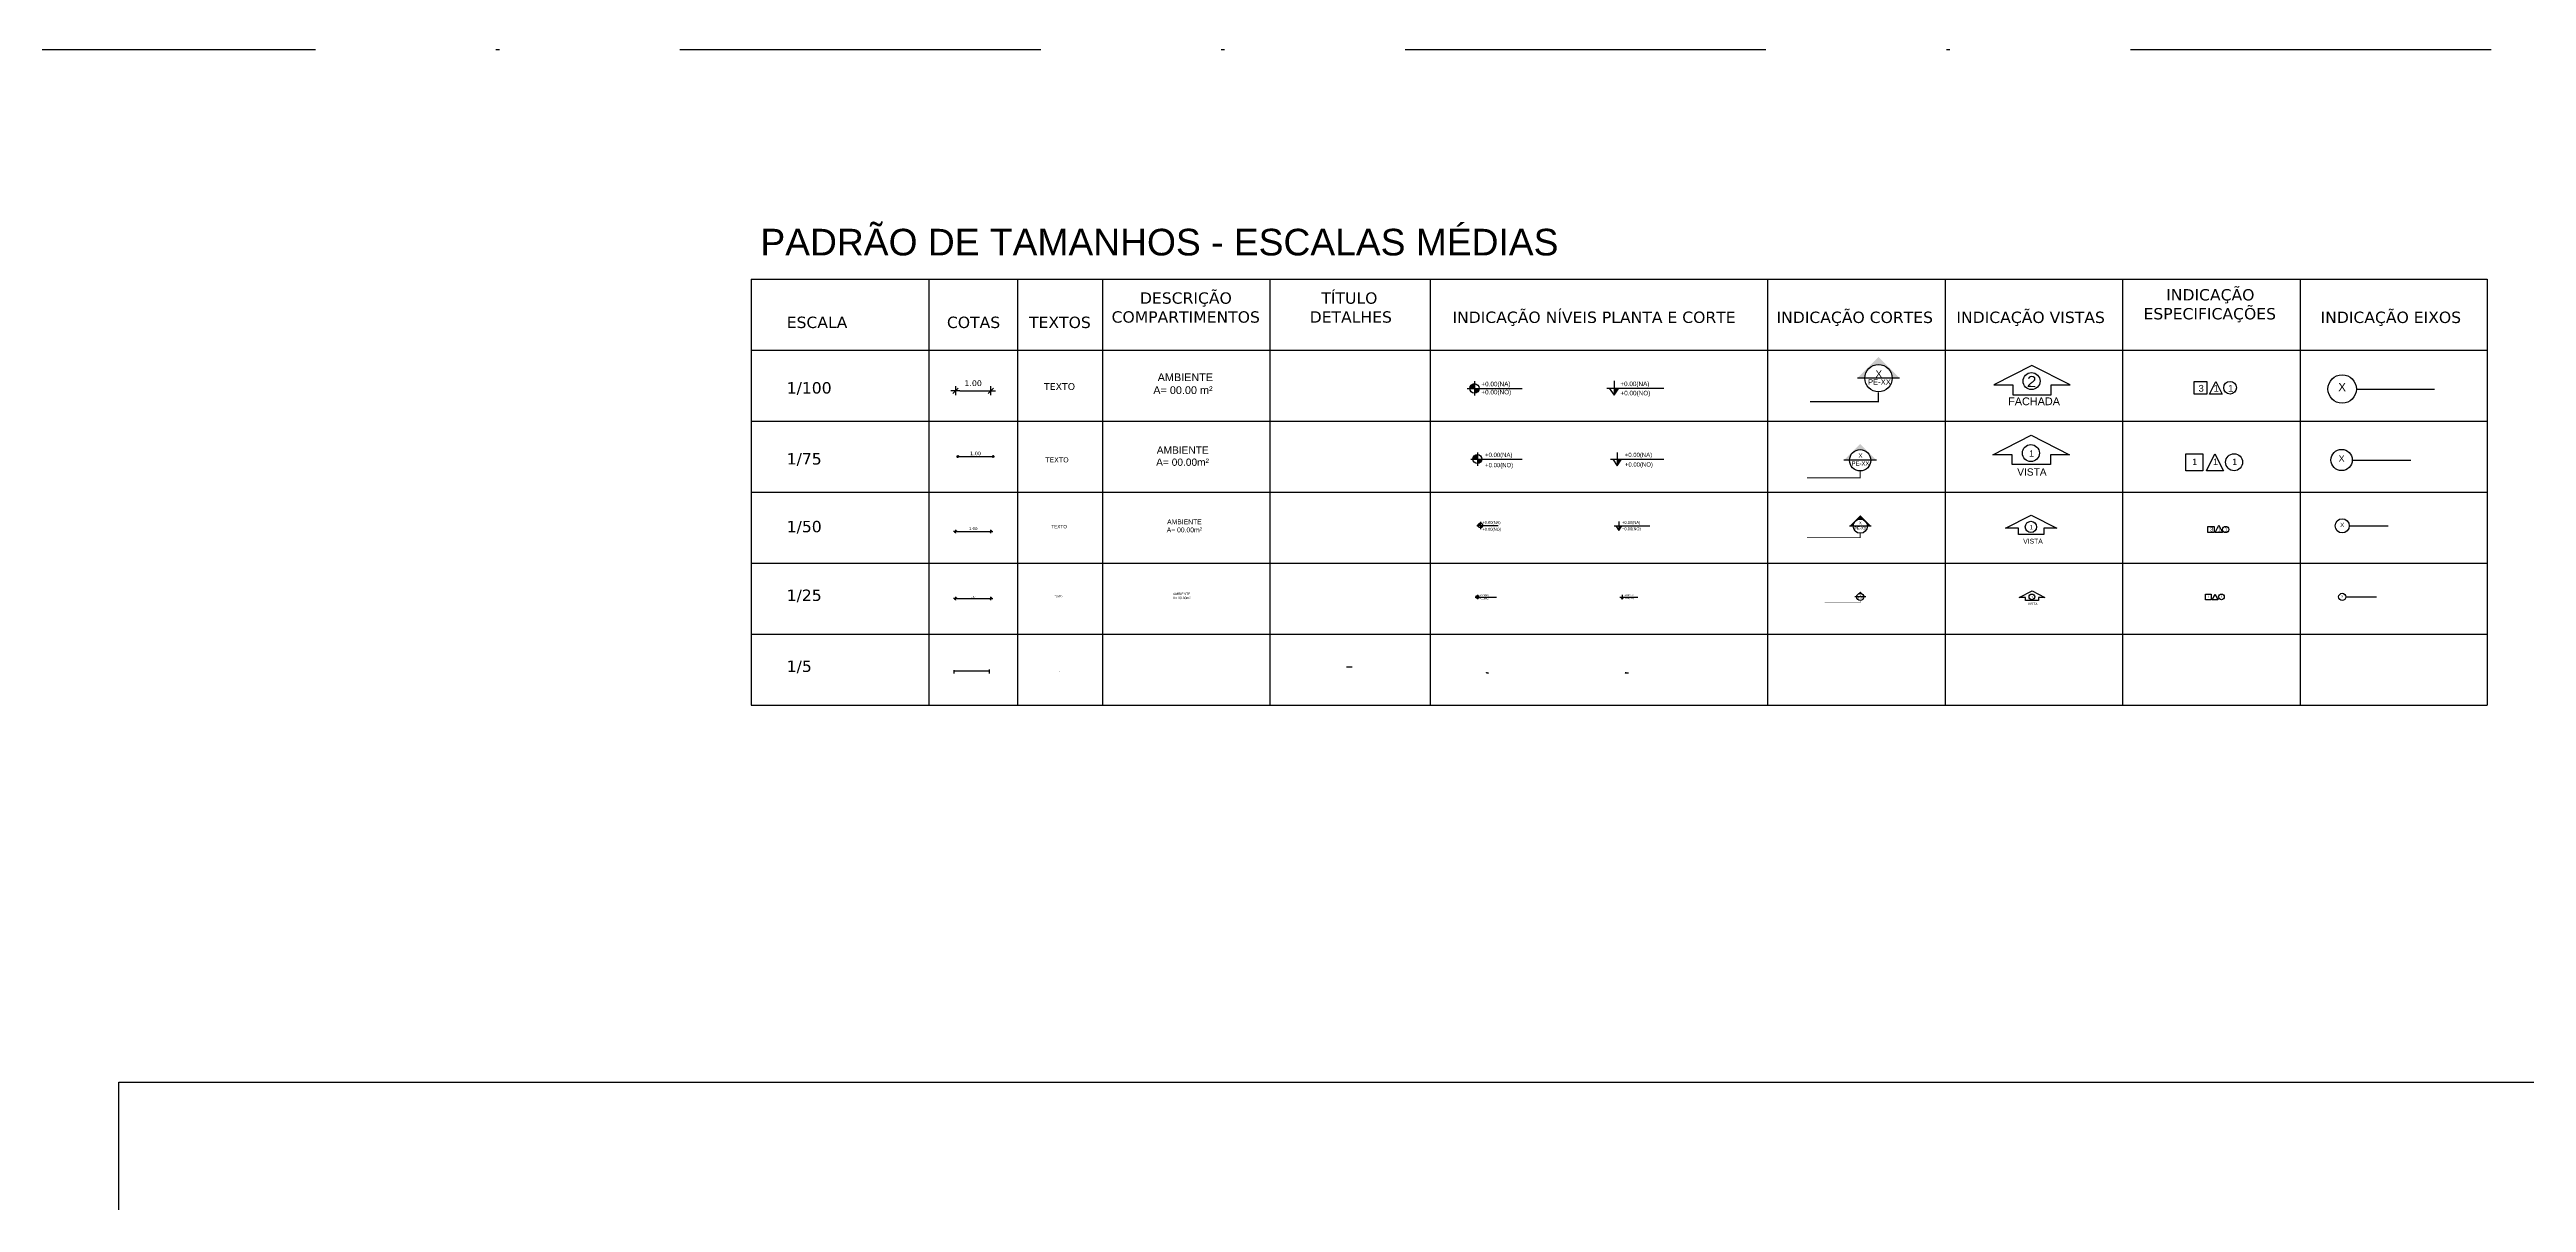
# Model space of a CAD drawing. Extents: x 82 to 278, y 2 to 93.
# Drawn here: x 166.7 to 236.4, y 60.4 to 92.9 of the extents above; entities that cross this region are included whole.
import ezdxf

# ---------------------------------------------------------------- set-up
doc = ezdxf.new("R2010")
doc.units = 0
doc.header["$LTSCALE"] = 0.8
doc.header["$MEASUREMENT"] = 0
for name, pattern in [('C5', [60, 50, -5, 0, -5]), ('CONTINU', [0]), ('DASHDOT', [25.4, 12.7, -6.35, 0, -6.35])]:
    doc.linetypes.add(name, pattern=pattern)
doc.layers.get('0').update_dxf_attribs({"linetype": 'CONTINUOUS'})
doc.layers.get('DEFPOINTS').update_dxf_attribs({"linetype": 'CONTINUOUS'})
for name, color, linetype in [('A-01', 3, 'CONTINUOUS'), ('ARQ-CTA-1_025', 1, 'CONTINUOUS'), ('ARQ-CTA-1_050', 1, 'CONTINUOUS'), ('ARQ-CTA-1_075', 1, 'CONTINUOUS'), ('ARQ-CTA-1_100', 1, 'CONTINUOUS'), ('ARQ-EXO-1_025', 251, 'C5'), ('ARQ-EXO-1_050', 251, 'C5'), ('ARQ-EXO-1_100', 251, 'C5'), ('ARQ-HTC', 9, 'CONTINUOUS'), ('ARQ-SMB-1_025', 1, 'CONTINUOUS'), ('ARQ-SMB-1_050', 1, 'CONTINUOUS'), ('ARQ-SMB-1_075', 1, 'CONTINUOUS'), ('ARQ-SMB-1_100', 1, 'CONTINUOUS'), ('ARQ-TXT', 2, 'CONTINUOUS'), ('ARQ-TXT-1_025', 2, 'CONTINUOUS'), ('ARQ-TXT-1_050', 2, 'CONTINUOUS'), ('ARQ-TXT-1_075', 2, 'CONTINUOUS'), ('ARQ-TXT-1_100', 2, 'CONTINUOUS')]:
    doc.layers.add(name, color=color, linetype=linetype)
doc.styles.add('A20', font='arial.ttf', dxfattribs={"height": 0.2})
doc.styles.add('A26', font='arial.ttf', dxfattribs={"height": 0.26})
doc.styles.add('ESC-50-A20', font='arial.ttf', dxfattribs={"height": 0.1})
doc.styles.add('FNDE Text Cota 0005', font='verdana.ttf', dxfattribs={"height": 0.008})
doc.styles.add('FNDE Text Cota 0075', font='verdana.ttf', dxfattribs={"height": 0.1})
doc.styles.add('FNDE Texto Cota 0025', font='verdana.ttf', dxfattribs={"height": 0.04})
doc.styles.add('FNDE Texto Cota 0050', font='verdana.ttf', dxfattribs={"height": 0.08})
doc.styles.add('FNDE Texto Cota 0100', font='verdana.ttf', dxfattribs={"height": 0.16})
doc.dimstyles.new('FNDE 1-0005', dxfattribs={"dimtxt": 0.008, "dimasz": 0.006, "dimexe": 0.075, "dimexo": 0.0625, "dimgap": 0.0625, "dimtad": 1, "dimdec": 4, "dimdsep": 46, "dimlunit": 6, "dimtxsty": 'FNDE Text Cota 0005', "dimblk": 'ARCHTICK', "dimcen": 0.0015, "dimclrd": 251, "dimclre": 251, "dimclrt": 1, "dimadec": 0, "dimazin": 0, "dimtfac": 1, "dimtdec": 4, "dimtmove": 0, "dimatfit": 3, "dimldrblk": 'ARCHTICK', "dimfxl": 1, "dimtolj": 1, "dimtzin": 0, "dimarcsym": 0})
doc.dimstyles.new('FNDE 1-0025', dxfattribs={"dimscale": 5, "dimtxt": 0.04, "dimasz": 0.01, "dimexe": 0.15, "dimexo": 0.15, "dimgap": 0.005, "dimtad": 1, "dimzin": 1, "dimdsep": 46, "dimtxsty": 'FNDE Texto Cota 0025', "dimblk": 'tic', "dimcen": 0.015, "dimdle": 0.15, "dimse1": 1, "dimse2": 1, "dimclrd": 251, "dimclre": 251, "dimclrt": 256, "dimaunit": 1, "dimadec": 3, "dimazin": 0, "dimtfac": 1, "dimtix": 1, "dimtmove": 2, "dimatfit": 3, "dimfxl": 0.15, "dimtvp": 1, "dimtolj": 1, "dimtzin": 0, "dimarcsym": 0})
doc.dimstyles.new('FNDE 1-0050', dxfattribs={"dimscale": 5, "dimtxt": 0.08, "dimasz": 0.01, "dimexe": 0.15, "dimexo": 0.15, "dimgap": 0.01, "dimtad": 1, "dimzin": 1, "dimdsep": 46, "dimtxsty": 'FNDE Texto Cota 0050', "dimblk": 'tic', "dimcen": 0.015, "dimdle": 0.15, "dimse1": 1, "dimse2": 1, "dimclrd": 251, "dimclre": 251, "dimclrt": 1, "dimaunit": 1, "dimadec": 3, "dimazin": 0, "dimtfac": 1, "dimtix": 1, "dimtmove": 2, "dimatfit": 3, "dimfxl": 0.15, "dimtvp": 1, "dimtolj": 1, "dimtzin": 0, "dimarcsym": 0})
doc.dimstyles.new('FNDE 1-0100', dxfattribs={"dimscale": 2.5, "dimtxt": 0.16, "dimasz": 0.05, "dimexe": 0.15, "dimexo": 0.15, "dimgap": 0.05, "dimtad": 1, "dimzin": 4, "dimdsep": 46, "dimtxsty": 'FNDE Texto Cota 0100', "dimblk": 'tic', "dimcen": 0.15, "dimdle": 0.15, "dimse1": 1, "dimse2": 1, "dimclrd": 251, "dimclre": 251, "dimclrt": 256, "dimaunit": 1, "dimadec": 3, "dimazin": 0, "dimtfac": 1, "dimtix": 1, "dimtmove": 2, "dimatfit": 3, "dimldrblk": 'tic', "dimfxl": 0.15, "dimtvp": 1, "dimtolj": 1, "dimtzin": 0, "dimarcsym": 0})
doc.dimstyles.new('FNDE 1-075', dxfattribs={"dimscale": 2.5, "dimtxt": 0.1, "dimasz": 0.015, "dimexe": 0.15, "dimexo": 0.15, "dimgap": 0.015, "dimtad": 1, "dimzin": 4, "dimdsep": 46, "dimtxsty": 'FNDE Text Cota 0075', "dimblk": 'tic', "dimcen": 0.025, "dimdle": 0.15, "dimse1": 1, "dimse2": 1, "dimclrd": 251, "dimclre": 251, "dimclrt": 256, "dimaunit": 1, "dimadec": 3, "dimazin": 0, "dimtfac": 1, "dimtix": 1, "dimtmove": 2, "dimatfit": 3, "dimldrblk": 'DOTSMALL', "dimfxl": 0.15, "dimtvp": 1, "dimtolj": 1, "dimtzin": 0, "dimarcsym": 0})

# ---------------------------------------------------------------- blocks, each defined once
blk = doc.blocks.new('FNDE-Nível Corte-1_050')
blk.add_hatch(color=251).paths.add_polyline_path([(140.657, -0.187), (140.741, -0.187), (140.657, -0.313)])
at = {"color": 251}
for p, q in [((140.531, -0.187), (141.531, -0.187)), ((140.657, -0.061), (140.657, -0.313))]:
    blk.add_line(p, q, dxfattribs=at)
blk.add_lwpolyline([(140.573, -0.187), (140.657, -0.313), (140.741, -0.187)], dxfattribs=at)
blk = doc.blocks.new('FNDE-Nível Planta-1_100')
at = {"linetype": 'Continuous', "ltscale": 0.5}
h = blk.add_hatch(color=1, dxfattribs=at)
h.paths.add_polyline_path([(135.657, 7.813), (135.657, 7.981, 0.414214), (135.489, 7.813)])
h.paths.add_polyline_path([(135.657, 7.813), (135.657, 7.645, 0.414214), (135.825, 7.813)])
at = {"color": 1}
for p, q in [((135.657, 8.065), (135.657, 7.561)), ((135.405, 7.813), (135.825, 7.813)), ((135.825, 7.813), (137.338, 7.813))]:
    blk.add_line(p, q, dxfattribs=at)
blk.add_circle((135.657, 7.813), 0.168, dxfattribs=at)
blk = doc.blocks.new('FNDE-Ind Corte-1_100')
blk.add_hatch(color=251).paths.add_polyline_path([(241.999, -2.386), (242.214, -2.386, -1), (243.014, -2.386), (243.229, -2.386), (242.614, -1.77)])
at = {"color": 251, "linetype": 'Continuous'}
blk.add_line((243.229, -2.386), (241.999, -2.386), dxfattribs=at)
blk.add_circle((242.614, -2.386), 0.4, dxfattribs=at)
blk = doc.blocks.new('tic')
at = {"color": 251}
for p, q in [((-1, 0), (1, 0)), ((0, -1), (0, 1))]:
    blk.add_line(p, q, dxfattribs=at)
blk.add_line((-0.6, -0.6), (0.6, 0.6))
blk = doc.blocks.new('*D37')
at = {"layer": 'ARQ-CTA-1_025', "color": 251, "lineweight": -2}
blk.add_line((192.242, 77.443), (193.142, 77.443), dxfattribs=at)
at = {"layer": 'DEFPOINTS', "color": 0}
for p in [(193.192, 77.443), (192.192, 76.443), (193.192, 76.443)]:
    blk.add_point(p, dxfattribs=at)
at = {"layer": 'ARQ-CTA-1_025', "color": 251, "lineweight": -2, "xscale": 0.05, "yscale": 0.05, "zscale": 0.05, "rotation": 180}
blk.add_blockref('tic', (192.192, 77.443), dxfattribs=at)
at = {"layer": 'ARQ-CTA-1_025', "color": 251, "lineweight": -2, "xscale": 0.05, "yscale": 0.05, "zscale": 0.05}
blk.add_blockref('tic', (193.192, 77.443), dxfattribs=at)
at = {"layer": 'ARQ-CTA-1_025', "insert": (192.692, 77.489), "char_height": 0.04, "attachment_point": 5, "style": 'FNDE Texto Cota 0025'}
blk.add_mtext('\\A1;1.00', dxfattribs=at)
blk = doc.blocks.new('*D38')
at = {"layer": 'ARQ-CTA-1_100', "color": 251, "lineweight": -2}
blk.add_line((192.317, 83.298), (193.067, 83.298), dxfattribs=at)
at = {"layer": 'DEFPOINTS', "color": 0}
for p in [(193.192, 83.298), (192.192, 82.443), (193.192, 82.443)]:
    blk.add_point(p, dxfattribs=at)
at = {"layer": 'ARQ-CTA-1_100', "color": 251, "lineweight": -2, "xscale": 0.125, "yscale": 0.125, "zscale": 0.125, "rotation": 180}
blk.add_blockref('tic', (192.192, 83.298), dxfattribs=at)
at = {"layer": 'ARQ-CTA-1_100', "color": 251, "lineweight": -2, "xscale": 0.125, "yscale": 0.125, "zscale": 0.125}
blk.add_blockref('tic', (193.192, 83.298), dxfattribs=at)
at = {"layer": 'ARQ-CTA-1_100', "insert": (192.692, 83.507), "char_height": 0.16, "attachment_point": 5, "style": 'FNDE Texto Cota 0100'}
blk.add_mtext('\\A1;1.00', dxfattribs=at)
blk = doc.blocks.new('FNDE-Nível Planta-1_025')
at = {"linetype": 'Continuous', "ltscale": 0.5}
h = blk.add_hatch(color=251, dxfattribs=at)
h.paths.add_polyline_path([(135.657, 3.813), (135.657, 3.855, 0.414214), (135.615, 3.813)])
h.paths.add_polyline_path([(135.657, 3.813), (135.657, 3.771, 0.414214), (135.699, 3.813)])
at = {"color": 251}
for p, q in [((135.594, 3.813), (135.699, 3.813)), ((135.657, 3.876), (135.657, 3.75)), ((135.699, 3.813), (136.199, 3.813))]:
    blk.add_line(p, q, dxfattribs=at)
blk.add_circle((135.657, 3.813), 0.042, dxfattribs=at)
blk = doc.blocks.new('FNDE-Nível Planta-1_050')
at = {"linetype": 'Continuous', "ltscale": 0.5}
h = blk.add_hatch(color=251, dxfattribs=at)
h.paths.add_polyline_path([(135.698, 5.827), (135.698, 5.894, 0.414214), (135.631, 5.827)])
h.paths.add_polyline_path([(135.698, 5.827), (135.698, 5.76, 0.414214), (135.766, 5.827)])
at = {"color": 251}
for p, q in [((135.598, 5.827), (135.766, 5.827)), ((135.698, 5.928), (135.698, 5.726)), ((135.766, 5.827), (136.198, 5.827))]:
    blk.add_line(p, q, dxfattribs=at)
blk.add_circle((135.698, 5.827), 0.0672, dxfattribs=at)
blk = doc.blocks.new('FNDE-Nível Corte-1_100')
blk.add_hatch(color=251).paths.add_polyline_path([(140.657, 1.813), (140.825, 1.813), (140.657, 1.561)])
at = {"color": 251}
for p, q in [((140.405, 1.813), (142.405, 1.813)), ((140.657, 2.065), (140.657, 1.561))]:
    blk.add_line(p, q, dxfattribs=at)
blk.add_lwpolyline([(140.489, 1.813), (140.657, 1.561), (140.825, 1.813)], dxfattribs=at)
blk = doc.blocks.new('FNDE-Nível Corte-1_025')
blk.add_hatch(color=251).paths.add_polyline_path([(140.657, -2.479), (140.699, -2.479), (140.657, -2.542)])
at = {"color": 251}
for p, q in [((140.594, -2.479), (141.094, -2.479)), ((140.657, -2.416), (140.657, -2.542))]:
    blk.add_line(p, q, dxfattribs=at)
blk.add_lwpolyline([(140.615, -2.479), (140.657, -2.542), (140.699, -2.479)], dxfattribs=at)
blk = doc.blocks.new('FNDE-Ind Corte-1_025')
blk.add_hatch(color=251).paths.add_polyline_path([(242.46, -6.253), (242.514, -6.253, -1), (242.714, -6.253), (242.768, -6.253), (242.614, -6.099)])
at = {"color": 251, "linetype": 'Continuous'}
blk.add_line((242.768, -6.253), (242.46, -6.253), dxfattribs=at)
blk.add_circle((242.614, -6.253), 0.1, dxfattribs=at)
blk = doc.blocks.new('FNDE-Ind Corte-1_050')
blk.add_hatch(color=251).paths.add_polyline_path([(242.306, -4.253), (242.414, -4.253, -1), (242.814, -4.253), (242.922, -4.253), (242.614, -3.945)])
at = {"color": 251, "linetype": 'Continuous'}
blk.add_line((242.922, -4.253), (242.306, -4.253), dxfattribs=at)
blk.add_circle((242.614, -4.253), 0.2, dxfattribs=at)
blk = doc.blocks.new('*D39')
at = {"layer": 'ARQ-CTA-1_050', "color": 251, "lineweight": -2}
blk.add_line((192.242, 79.33), (193.142, 79.33), dxfattribs=at)
at = {"layer": 'DEFPOINTS', "color": 0}
for p in [(192.192, 79.874), (193.192, 79.874), (193.192, 79.33)]:
    blk.add_point(p, dxfattribs=at)
at = {"layer": 'ARQ-CTA-1_050', "color": 251, "lineweight": -2, "xscale": 0.05, "yscale": 0.05, "zscale": 0.05, "rotation": 180}
blk.add_blockref('tic', (192.192, 79.33), dxfattribs=at)
at = {"layer": 'ARQ-CTA-1_050', "color": 251, "lineweight": -2, "xscale": 0.05, "yscale": 0.05, "zscale": 0.05}
blk.add_blockref('tic', (193.192, 79.33), dxfattribs=at)
at = {"layer": 'ARQ-CTA-1_050', "color": 1, "insert": (192.692, 79.413), "char_height": 0.08, "attachment_point": 5, "style": 'FNDE Texto Cota 0050'}
blk.add_mtext('\\A1;1.00', dxfattribs=at)
blk = doc.blocks.new('*D40')
at = {"layer": 'ARQ-CTA-1_075', "color": 251, "linetype": 'Continuous', "lineweight": -2}
blk.add_line((192.296, 81.44), (193.221, 81.44), dxfattribs=at)
at = {"layer": 'DEFPOINTS', "color": 0, "linetype": 'Continuous'}
for p in [(192.259, 81.565), (193.259, 81.565), (193.259, 81.44)]:
    blk.add_point(p, dxfattribs=at)
at = {"layer": 'ARQ-CTA-1_075', "color": 251, "linetype": 'Continuous', "lineweight": -2, "xscale": 0.0375, "yscale": 0.0375, "zscale": 0.0375, "rotation": 180}
blk.add_blockref('tic', (192.259, 81.44), dxfattribs=at)
at = {"layer": 'ARQ-CTA-1_075', "color": 251, "linetype": 'Continuous', "lineweight": -2, "xscale": 0.0375, "yscale": 0.0375, "zscale": 0.0375}
blk.add_blockref('tic', (193.259, 81.44), dxfattribs=at)
at = {"layer": 'ARQ-CTA-1_075', "linetype": 'Continuous', "insert": (192.759, 81.53), "char_height": 0.1, "attachment_point": 5, "style": 'FNDE Text Cota 0075'}
blk.add_mtext('\\A1;1.00', dxfattribs=at)
blk = doc.blocks.new('_DotSmall')
at = {"color": 0, "linetype": 'ByBlock', "const_width": 0.5}
blk.add_lwpolyline([(-0.0625, 0, 1), (0.0625, 0, 1)], format="xyb", close=True, dxfattribs=at)
blk = doc.blocks.new('_ARCHTICK')
at = {"color": 0, "linetype": 'ByBlock', "const_width": 0.15}
blk.add_lwpolyline([(-0.5, -0.5), (0.5, 0.5)], dxfattribs=at)
blk = doc.blocks.new('*D41')
at = {"layer": 'ARQ-HTC', "color": 251, "linetype": 'Continuous', "lineweight": -2}
for p, q in [((192.146, 75.422), (192.146, 75.332)), ((192.146, 75.407), (193.146, 75.407)), ((193.146, 75.44), (193.146, 75.332))]:
    blk.add_line(p, q, dxfattribs=at)
at = {"layer": 'DEFPOINTS', "color": 0, "linetype": 'Continuous'}
for p in [(192.146, 75.484), (193.146, 75.502), (193.146, 75.407)]:
    blk.add_point(p, dxfattribs=at)
at = {"layer": 'ARQ-HTC', "color": 251, "linetype": 'Continuous', "lineweight": -2, "xscale": 0.006, "yscale": 0.006, "zscale": 0.006, "rotation": 180}
blk.add_blockref('_ARCHTICK', (192.146, 75.407), dxfattribs=at)
at = {"layer": 'ARQ-HTC', "color": 251, "linetype": 'Continuous', "lineweight": -2, "xscale": 0.006, "yscale": 0.006, "zscale": 0.006}
blk.add_blockref('_ARCHTICK', (193.146, 75.407), dxfattribs=at)
at = {"layer": 'ARQ-HTC', "color": 1, "linetype": 'Continuous', "insert": (192.646, 75.473), "char_height": 0.008, "attachment_point": 5, "style": 'FNDE Text Cota 0005'}
blk.add_mtext('\\A1;1', dxfattribs=at)

msp = doc.modelspace()

# ---------------------------------------------------------------- linework, layer by layer
at = {"color": 251}
for p, q in [((186.44202, 86.44295), (186.44202, 74.44295)), ((186.44202, 86.44295), (235.31511, 86.44295)), ((191.44202, 86.44295), (191.44202, 74.44295)), ((193.94202, 86.44295), (193.94202, 74.44295)), ((196.33256, 86.44295), (196.33256, 74.44295)), ((201.04726, 86.44295), (201.04726, 74.44295)), ((205.56349, 86.44295), (205.56349, 74.44295)), ((215.057, 86.44295), (215.057, 74.44295)), ((220.057, 86.44295), (220.057, 74.44295)), ((225.057, 86.44295), (225.057, 74.44295)), ((230.057, 86.44295), (230.057, 74.44295)), ((235.31511, 86.44295), (235.31511, 74.44295)), ((186.44202, 84.44295), (235.31511, 84.44295)), ((186.44202, 84.44295), (235.31511, 84.44295)), ((225.057, 84.49031), (225.057, 74.44295)), ((186.44202, 82.44295), (235.31511, 82.44295)), ((186.44202, 80.44295), (235.31511, 80.44295)), ((186.44202, 78.44295), (235.31511, 78.44295)), ((186.44202, 76.44295), (235.31511, 76.44295)), ((186.44202, 74.44295), (235.31511, 74.44295))]:
    msp.add_line(p, q, dxfattribs=at)
at = {"linetype": 'DASHDOT'}
msp.add_lwpolyline([(82.33348, 92.91111), (277.78729, 92.91111), (277.78729, 1.71455), (82.33348, 1.71455)], close=True, dxfattribs=at)
at = {"layer": 'A-01', "color": 3}
msp.add_lwpolyline([(208.89178, 13.81471), (168.64178, 13.81471), (168.64178, 63.81471), (248.64178, 63.81471), (248.64178, 13.81471), (246.39178, 13.81471), (244.92079, 16.36255), (238.36278, 16.36255), (236.89178, 13.81471), (220.79178, 13.81471), (219.32079, 16.36255), (210.36278, 16.36255), (208.89178, 13.81471)], dxfattribs=at)
at = {"layer": 'ARQ-EXO-1_025', "ltscale": 0.05}
msp.add_line((231.33851, 77.49031), (232.20735, 77.49031), dxfattribs=at)
at = {"layer": 'ARQ-EXO-1_025', "linetype": 'CONTINU'}
msp.add_circle((231.23851, 77.49031), 0.1, dxfattribs=at)
at = {"layer": 'ARQ-EXO-1_050', "ltscale": 0.1}
msp.add_line((231.43851, 79.49031), (232.5369, 79.49031), dxfattribs=at)
at = {"layer": 'ARQ-EXO-1_050', "linetype": 'CONTINU'}
msp.add_circle((231.23851, 79.49031), 0.2, dxfattribs=at)
at = {"layer": 'ARQ-EXO-1_100', "ltscale": 0.2}
for p, q in [((231.63666, 83.34567), (233.83344, 83.34567)), ((231.52125, 81.34567), (233.16884, 81.34567))]:
    msp.add_line(p, q, dxfattribs=at)
at = {"layer": 'ARQ-EXO-1_100', "linetype": 'CONTINU'}
for centre, radius in [((231.23666, 83.34567), 0.4), ((231.22125, 81.34567), 0.3)]:
    msp.add_circle(centre, radius, dxfattribs=at)
at = {"layer": 'ARQ-HTC', "color": 5, "linetype": 'Continuous'}
msp.add_line((203.20564, 75.52102), (203.36196, 75.52102), dxfattribs=at)
at = {"layer": 'ARQ-SMB-1_025'}
msp.add_lwpolyline([(227.38702, 77.57031), (227.54702, 77.57031), (227.54702, 77.41031), (227.38702, 77.41031)], close=True, dxfattribs=at)
msp.add_lwpolyline([(227.58002, 77.41031), (227.66002, 77.57031), (227.74002, 77.41031), (227.58002, 77.41031)], dxfattribs=at)
at = {"layer": 'ARQ-SMB-1_025', "color": 251, "linetype": 'DASHDOT', "ltscale": 0.15}
msp.add_lwpolyline([(217.66685, 77.39031, 0.01, 0.01, 0), (217.66685, 77.3226, 0.01, 0.01, 0), (216.66685, 77.3226, 0, 0, 0)], format="xyseb", dxfattribs=at)
at = {"layer": 'ARQ-SMB-1_025'}
msp.add_circle((227.83925, 77.49031), 0.08, dxfattribs=at)
at = {"layer": 'ARQ-SMB-1_050', "color": 251, "linetype": 'DASHDOT', "ltscale": 0.3}
msp.add_lwpolyline([(217.66685, 79.29031, 0.02, 0.02, 0), (217.66685, 79.15489, 0.02, 0.02, 0), (216.16685, 79.15489, 0, 0, 0)], format="xyseb", dxfattribs=at)
at = {"layer": 'ARQ-SMB-1_100', "elevation": -2.8345}
msp.add_lwpolyline([(223.04315, 83.45962), (223.58207, 83.45962), (222.50423, 84.00825), (221.42638, 83.45962), (221.9653, 83.45962), (221.9653, 83.1853), (223.04315, 83.1853), (223.04315, 83.45962)], dxfattribs=at)
at = {"layer": 'ARQ-SMB-1_100', "color": 251, "linetype": 'DASHDOT', "ltscale": 0.1}
msp.add_lwpolyline([(218.1819, 83.24761, 0.0385, 0.0385, 0), (218.1819, 82.98692, 0.0385, 0.0385, 0), (216.25683, 82.98692, 0, 0, 0)], format="xyseb", dxfattribs=at)
at = {"layer": 'ARQ-SMB-1_100'}
for points in [[(227.06707, 83.56031), (227.42547, 83.56031), (227.42547, 83.20191), (227.06707, 83.20191)], [(226.83755, 81.52303), (227.31755, 81.52303), (227.31755, 81.04303), (226.83755, 81.04303)], [(227.45794, 79.47493), (227.63394, 79.47493), (227.63394, 79.29893), (227.45794, 79.29893)]]:
    msp.add_lwpolyline(points, close=True, dxfattribs=at)
for points in [[(227.49939, 83.20191), (227.67859, 83.56031), (227.85779, 83.20191), (227.49939, 83.20191)], [(221.94451, 81.49593), (221.40558, 81.49593), (222.48343, 82.04456), (223.56127, 81.49593), (223.02235, 81.49593), (223.02235, 81.22161), (221.94451, 81.22161), (221.94451, 81.49593)], [(227.41655, 81.04303), (227.65655, 81.52303), (227.89655, 81.04303), (227.41655, 81.04303)], [(222.12115, 79.42969), (221.76187, 79.42969), (222.48043, 79.79545), (223.19899, 79.42969), (222.83971, 79.42969), (222.83971, 79.24681), (222.12115, 79.24681), (222.12115, 79.42969)], [(227.76734, 79.50793), (227.87184, 79.29893), (227.66284, 79.29893), (227.76734, 79.50793)], [(222.32493, 77.47449), (222.14529, 77.47449), (222.50457, 77.65737), (222.86386, 77.47449), (222.68422, 77.47449), (222.68422, 77.38305), (222.32493, 77.38305), (222.32493, 77.47449)]]:
    msp.add_lwpolyline(points, dxfattribs=at)
at = {"layer": 'ARQ-SMB-1_100', "color": 251, "linetype": 'DASHDOT', "ltscale": 0.6}
msp.add_lwpolyline([(217.66685, 81.04567, 0.03, 0.03, 0), (217.66685, 80.84255, 0.03, 0.03, 0), (216.16685, 80.84255, 0, 0, 0)], format="xyseb", dxfattribs=at)
at = {"layer": 'ARQ-SMB-1_100', "color": 2}
for centre, radius in [((222.4922, 83.56825), 0.23872), ((222.47369, 81.54195), 0.23872), ((222.47393, 79.46037), 0.15915), ((222.50133, 77.48983), 0.07957)]:
    msp.add_circle(centre, radius, dxfattribs=at)
at = {"layer": 'ARQ-SMB-1_100'}
for centre, radius in [((228.08006, 83.38111), 0.1792), ((228.19424, 81.28303), 0.24), ((227.95539, 79.38693), 0.088)]:
    msp.add_circle(centre, radius, dxfattribs=at)

# ---------------------------------------------------------------- block references
at = {"layer": 'ARQ-SMB-1_025'}
for name, p in [('FNDE-Nível Planta-1_025', (71.23118, 73.67171)), ('FNDE-Nível Corte-1_025', (70.30998, 79.96415)), ('FNDE-Ind Corte-1_025', (-24.94547, 83.74182))]:
    msp.add_blockref(name, p, dxfattribs=at)
at = {"layer": 'ARQ-SMB-1_050'}
for name, p in [('FNDE-Nível Planta-1_050', (71.27744, 73.67448)), ('FNDE-Nível Corte-1_050', (70.21208, 79.67448)), ('FNDE-Ind Corte-1_050', (-24.94395, 83.73361))]:
    msp.add_blockref(name, p, dxfattribs=at)
at = {"layer": 'ARQ-SMB-1_050', "xscale": 0.1, "yscale": 0.1, "zscale": 0.1}
for name, p in [('FNDE-Nível Planta-1_050', (193.58453, 74.76981)), ('FNDE-Nível Corte-1_050', (196.99378, 75.36981))]:
    msp.add_blockref(name, p, dxfattribs=at)
at = {"layer": 'ARQ-SMB-1_100'}
for name, p, xscale, yscale, zscale in [('FNDE-Ind Corte-1_100', (-15.34234, 85.948), 0.9625343025600117, 0.9625343025600117, 0.9625343025600117), ('FNDE-Nível Planta-1_100', (98.28052, 77.1125), 0.8, 0.8, 0.8), ('FNDE-Nível Corte-1_100', (98.21183, 81.92103), 0.8, 0.8, 0.8), ('FNDE-Ind Corte-1_100', (35.70571, 83.12763), 0.75, 0.75, 0.75), ('FNDE-Nível Planta-1_100', (105.14742, 75.51136), 0.75, 0.75, 0.75), ('FNDE-Nível Corte-1_100', (105.33207, 80.01136), 0.75, 0.75, 0.75)]:
    msp.add_blockref(name, p, dxfattribs=dict(at, xscale=xscale, yscale=yscale, zscale=zscale))

# ---------------------------------------------------------------- texts
at = {"layer": 'ARQ-SMB-1_025', "style": 'ESC-50-A20'}
for tag, p, s in [('+0.00(NA)', (206.95074, 77.5184), 'NA'), ('+0.00(NO)', (206.95156, 77.42251), 'NO'), ('+0.00(NA)', (211.02954, 77.51827), 'NA'), ('+0.00(NO)', (211.03036, 77.42826), 'NO')]:
    msp.add_attdef(tag, p, s, height=0.04, dxfattribs=at)
at = {"layer": 'ARQ-SMB-1_050', "style": 'ESC-50-A20'}
for tag, p, s, height in [('+0.00(NA)', (207.02859, 79.5465), 'NA', 0.08), ('+0.00(NA)', (210.96323, 79.54622), 'NA', 0.08), ('+0.00(NO)', (207.03023, 79.35471), 'NO', 0.08), ('+0.00(NO)', (210.96487, 79.36622), 'NO', 0.08), ('+0.00(NA)', (207.15965, 75.35702), 'NA', 0.008), ('+0.00(NO)', (207.15981, 75.33784), 'NO', 0.008), ('+0.00(NA)', (211.06889, 75.35699), 'NA', 0.008), ('+0.00(NO)', (211.06906, 75.33899), 'NO', 0.008)]:
    msp.add_attdef(tag, p, s, height=height, dxfattribs=at)
at = {"layer": 'ARQ-SMB-1_075', "style": 'ESC-50-A20'}
for tag, p, s in [('+0.00(NA)', (207.10644, 81.42995), 'NA'), ('+0.00(NO)', (207.1089, 81.14227), 'NO'), ('+0.00(NA)', (211.04109, 81.42954), 'NA'), ('+0.00(NO)', (211.04355, 81.15953), 'NO')]:
    msp.add_attdef(tag, p, s, height=0.12, dxfattribs=at)
at = {"layer": 'ARQ-SMB-1_100', "color": 2, "style": 'A26', "text_generation_flag": 6, "width": 1.1}
msp.add_text('2', height=0.312, rotation=177.9157214, dxfattribs=at).set_placement((222.35696, 83.40591))
at = {"layer": 'ARQ-SMB-1_100', "style": 'ESC-50-A20'}
for tag, p, s in [('+0.00(NA)', (207.00243, 83.42277), 'NA'), ('+0.00(NO)', (207.00243, 83.1953), 'NA'), ('+0.00(NA)', (210.91367, 83.42725), 'NA'), ('+0.00(NO)', (210.91836, 83.16803), 'NO')]:
    msp.add_attdef(tag, p, s, height=0.128, dxfattribs=at)
at = {"layer": 'ARQ-TXT', "attachment_point": 1, "style": 'ESC-50-A20'}
for s, width, gutter_width, insert, char_height in [('PADRÃO DE TAMANHOS - ESCALAS MÉDIAS', 23.1060547, 12.5, (186.70183, 87.85947), 0.75), ('\\pi1.0553;{\\fVerdana|b0|i0|c0|p34;DESCRIÇÃO \\P\\pi0.25715;COMPARTIMENTOS}', 4.7146989, 0.5, (196.33256, 86.06889), 0.32), ('\\pi1.4497;{\\fVerdana|b0|i0|c0|p34;TÍTULO\\P\\pi1.1201;DETALHES}', 4.5162328, 0.5, (201.04726, 86.06889), 0.32), ('\\pi1.2261;{\\fVerdana|b0|i0|c0|p34;INDICAÇÃO \\P\\pi0.58677;ESPECIFICAÇÕES}', 5, 0.5, (225.057, 86.16042), 0.32), ('{\\fVerdana|b0|i0|c0|p34;ESCALA}', 4, 0.5, (187.44202, 85.38422), 0.32), ('\\pi0.51168;{\\fVerdana|b0|i0|c0|p34;COTAS}', 2.5, 0.5, (191.44202, 85.38422), 0.32), ('\\pi0.32317;{\\fVerdana|b0|i0|c0|p34;TEXTOS}', 2.3905349, 0.5, (193.94202, 85.38422), 0.32), ('\\pi0.6234;{\\fVerdana|b0|i0|c0|p34;INDICAÇÃO NÍVEIS PLANTA E CORTE}', 9.4935062, 0.5, (205.56349, 85.52763), 0.32), ('{\\fVerdana|b0|i0|c0|p34;INDICAÇÃO CORTES}', 16.9472698, 0.5, (215.31094, 85.52594), 0.32), ('\\pi0.31921;{\\fVerdana|b0|i0|c0|p34;INDICAÇÃO VISTAS}', 5, 0.5, (220.057, 85.52594), 0.32), ('\\pi0.57205;{\\fVerdana|b0|i0|c0|p34;INDICAÇÃO EIXOS}', 5.2581132, 0.5, (230.057, 85.52594), 0.32), ('{\\fVerdana|b0|i0|c0|p34;1/100}', 8.5281775, 0.5, (187.44202, 83.53911), 0.32), ('{\\fVerdana|b0|i0|c0|p34;1/75}', 8.5281775, 0.5, (187.44202, 81.53911), 0.32), ('{\\fVerdana|b0|i0|c0|p34;1/50}', 8.5281775, 0.5, (187.44202, 79.63076), 0.32), ('{\\fVerdana|b0|i0|c0|p34;1/25}', 8.5281775, 0.5, (187.44202, 77.69498), 0.32), ('{\\fVerdana|b0|i0|c0|p34;1/5}', 8.5281775, 0.5, (187.44202, 75.69498), 0.32)]:
    msp.add_mtext_dynamic_manual_height_columns(s, width=width, gutter_width=gutter_width, heights=[0], dxfattribs=dict(at, insert=insert, char_height=char_height))
at = {"layer": 'ARQ-TXT-1_025', "attachment_point": 1}
for s, insert, char_height, width, style in [('PE-XX', (217.58672, 77.47759), 0.04, 2.1320444, 'ESC-50-A20'), ('X', (217.6511, 77.55144), 0.04, 2.1320444, 'ESC-50-A20'), ('1', (227.45246, 77.52419), 0.06, 0.0431259, 'A20'), ('1', (227.64183, 77.52419), 0.06, 0.0431259, 'A20'), ('1', (227.82139, 77.52419), 0.06, 0.0431259, 'A20'), ('X', (231.21042, 77.53379), 0.06, 0.0431259, 'A20')]:
    msp.add_mtext(s, dxfattribs=dict(at, insert=insert, char_height=char_height, width=width, style=style))
at = {"layer": 'ARQ-TXT-1_025', "color": 3, "insert": (203.12776, 75.50413), "char_height": 0.012, "width": 0.2327249, "attachment_point": 7, "style": 'ESC-50-A20'}
msp.add_mtext('\\pi0.079352;DETALHE 2 - VISTA\\P\\pi0.1406;{\\C256;ESCALA 1/5}', dxfattribs=at)
at = {"layer": 'ARQ-TXT-1_050', "style": 'ESC-50-A20'}
msp.add_text('FACHADA', height=0.218453, dxfattribs=at).set_placement((221.83352, 82.89004, -2.8345))
at = {"layer": 'ARQ-TXT-1_050', "attachment_point": 1, "style": 'ESC-50-A20'}
for s, width, insert, char_height in [('\\pi1.0649;AMBIENTE     \\P\\pi0.94075;A= 00.00 m²', 3.2785136, (196.82324, 83.78661), 0.2184533), ('\\pi0.47118;AMBIENTE       \\P\\pi0.45365;A= 00.00m²', 2.3895171, (197.39118, 81.72823), 0.2048), ('\\pi0.78181;VISTA     ', 2.3895171, (221.30701, 81.1106), 0.2048), ('\\pi0.71237;AMBIENTE       \\P\\pi0.70069;A= 00.00m²', 2.3895171, (197.44103, 79.67202), 0.1365333), ('\\pi0.91946;VISTA     ', 2.3895171, (221.33706, 79.12546), 0.1365333), ('\\pi0.95357;AMBIENTE       \\P\\pi0.94772;A= 00.00m²', 2.3895171, (197.36674, 77.60749), 0.0682667), ('\\pi1.0571;VISTA     ', 2.3895171, (221.32934, 77.32576), 0.0682667)]:
    msp.add_mtext_dynamic_manual_height_columns(s, width=width, gutter_width=1, heights=[0], dxfattribs=dict(at, insert=insert, char_height=char_height))
at = {"layer": 'ARQ-TXT-1_050', "attachment_point": 1}
for s, insert, char_height, width, style in [('1', (222.42057, 81.61804), 0.18, 0.1293778, 'A20'), ('X', (217.63536, 79.61258), 0.08, 4.2640888, 'ESC-50-A20'), ('1', (222.43853, 79.5111), 0.12, 0.0862519, 'A20'), ('X', (231.18233, 79.57727), 0.12, 0.0862519, 'A20'), ('PE-XX', (217.50659, 79.46488), 0.08, 4.2640888, 'ESC-50-A20'), ('3', (227.51876, 79.45261), 0.12, 0.0862519, 'A20'), ('1', (227.73439, 79.45261), 0.12, 0.0862519, 'A20'), ('1', (227.92028, 79.45261), 0.12, 0.0862519, 'A20'), ('1', (222.48362, 77.51519), 0.06, 0.0431259, 'A20')]:
    msp.add_mtext(s, dxfattribs=dict(at, insert=insert, char_height=char_height, width=width, style=style))
at = {"layer": 'ARQ-TXT-1_075', "attachment_point": 1, "style": 'ESC-50-A20'}
for width, insert, char_height in [(1.6460721, (194.68649, 83.51194), 0.192), (1.6080575, (194.7245, 81.42191), 0.144), (1.4381274, (194.89443, 79.51733), 0.096), (1.3473844, (194.98517, 77.52912), 0.048), (1.2333642, (195.0992, 75.40517), 0.0096)]:
    msp.add_mtext_dynamic_manual_height_columns('{\\fVerdana|b0|i0|c0|p34;TEXTO}', width=width, gutter_width=0.5, heights=[0], dxfattribs=dict(at, insert=insert, char_height=char_height))
at = {"layer": 'ARQ-TXT-1_100', "attachment_point": 1}
for s, insert, char_height, width, style in [('X', (218.10049, 83.86772), 0.19251, 8.2086634, 'ESC-50-A20'), ('PE-XX', (217.88579, 83.6205), 0.154005, 6.5669307, 'ESC-50-A20'), ('3', (227.19252, 83.46154), 0.192, 0.138003, 'A20'), ('1', (227.61449, 83.46154), 0.192, 0.138003, 'A20'), ('1', (228.02581, 83.46154), 0.192, 0.138003, 'A20'), ('X', (231.12429, 83.51959), 0.24, 0.1725037, 'A20'), ('PE-XX', (217.42338, 81.30753), 0.12, 6.3961332, 'ESC-50-A20'), ('X', (217.61961, 81.52907), 0.12, 6.3961332, 'ESC-50-A20'), ('1', (227.01468, 81.38468), 0.18, 0.1293778, 'A20'), ('1', (227.60199, 81.38468), 0.18, 0.1293778, 'A20'), ('1', (228.14066, 81.38468), 0.18, 0.1293778, 'A20'), ('X', (231.13698, 81.47611), 0.18, 0.1293778, 'A20')]:
    msp.add_mtext(s, dxfattribs=dict(at, insert=insert, char_height=char_height, width=width, style=style))

# ---------------------------------------------------------------- dimensions: what is measured, and where the dimension line sits
at = {"layer": 'ARQ-CTA-1_025'}
dim = msp.add_linear_dim(base=(193.19202, 77.44295), p1=(192.19202, 76.44295), p2=(193.19202, 76.44295), dimstyle='FNDE 1-0025', dxfattribs=at)
dim.commit()
dim.dimension.update_dxf_attribs({"geometry": '*D37', "text_midpoint": (192.69202, 77.48877)})
at = {"layer": 'ARQ-CTA-1_050'}
dim = msp.add_linear_dim(base=(193.19202, 79.32981), p1=(192.19202, 79.8744), p2=(193.19202, 79.8744), dimstyle='FNDE 1-0050', override={"dimtad": 0}, dxfattribs=at)
dim.commit()
dim.dimension.update_dxf_attribs({"geometry": '*D39', "text_midpoint": (192.69202, 79.41309)})
at = {"layer": 'ARQ-CTA-1_075', "linetype": 'Continuous'}
dim = msp.add_linear_dim(base=(193.25897, 81.44031), p1=(192.25897, 81.56467), p2=(193.25897, 81.56467), dimstyle='FNDE 1-075', dxfattribs=at)
dim.commit()
dim.dimension.update_dxf_attribs({"geometry": '*D40', "text_midpoint": (192.75897, 81.52986)})
at = {"layer": 'ARQ-CTA-1_100'}
dim = msp.add_linear_dim(base=(193.19202, 83.29831), p1=(192.19202, 82.44295), p2=(193.19202, 82.44295), dimstyle='FNDE 1-0100', dxfattribs=at)
dim.commit()
dim.dimension.update_dxf_attribs({"geometry": '*D38', "text_midpoint": (192.69202, 83.50659)})
at = {"layer": 'ARQ-HTC', "linetype": 'Continuous'}
dim = msp.add_linear_dim(base=(193.14628, 75.4067), p1=(192.14628, 75.48422), p2=(193.14628, 75.50211), dimstyle='FNDE 1-0005', dxfattribs=at)
dim.commit()
dim.dimension.update_dxf_attribs({"geometry": '*D41', "text_midpoint": (192.64628, 75.47321)})

doc.saveas('drawing.dxf')
